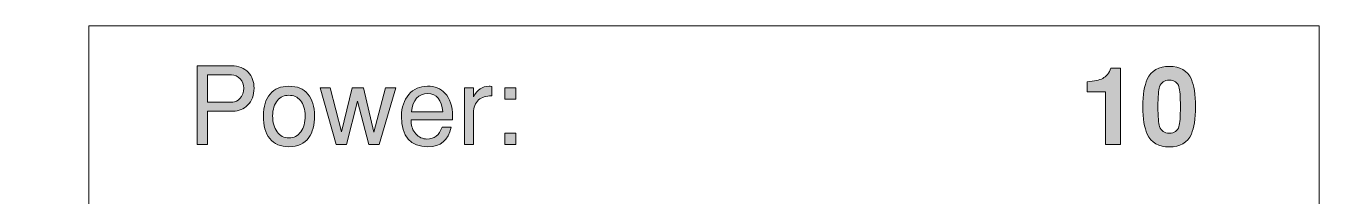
# Model space of a CAD drawing. Header units: inches. Extents: x 0.54 to 9.2, y -3.32 to -0.65.
# Drawn here: x 2.537 to 4.537, y -2.265 to -2.002 of the extents above; entities that cross this region are included whole.
import ezdxf

# ---------------------------------------------------------------- set-up
doc = ezdxf.new("R2010")
doc.units = ezdxf.units.IN
doc.header["$MEASUREMENT"] = 0
doc.layers.add('Layer 1', color=7, linetype='Continuous')

# ---------------------------------------------------------------- blocks, each defined once
blk = doc.blocks.new('block 5')
at = {"layer": 'Layer 1', "true_color": 0xed1f24}
h = blk.add_hatch(color=240, dxfattribs=at)
h.dxf.hatch_style = 2
edge = h.paths.add_edge_path()
edge.add_spline(control_points=[(2.8901, -2.0981), (2.8901, -2.109), (2.8867, -2.1178), (2.8801, -2.1245), (2.8741, -2.1306), (2.8667, -2.1336), (2.8579, -2.1336), (2.8579, -2.1336), (2.8181, -2.1336), (2.8181, -2.1336), (2.8181, -2.1336), (2.8181, -2.1851), (2.8181, -2.1851), (2.8181, -2.1851), (2.8024, -2.1851), (2.8024, -2.1851), (2.8024, -2.1851), (2.8024, -2.0636), (2.8024, -2.0636), (2.8024, -2.0636), (2.8554, -2.0636), (2.8554, -2.0636), (2.8663, -2.0636), (2.8749, -2.067), (2.8812, -2.0736), (2.8871, -2.08), (2.8901, -2.0881), (2.8901, -2.0981)], knot_values=[0, 0, 0, 0, 1, 1, 1, 2, 2, 2, 3, 3, 3, 4, 4, 4, 5, 5, 5, 6, 6, 6, 7, 7, 7, 8, 8, 8, 9, 9, 9, 9], degree=3, periodic=1)
edge = h.paths.add_edge_path()
edge.add_spline(control_points=[(2.8742, -2.0981), (2.8742, -2.0926), (2.8723, -2.0878), (2.8686, -2.0836), (2.8648, -2.0795), (2.8603, -2.0775), (2.8552, -2.0775), (2.8552, -2.0775), (2.8181, -2.0775), (2.8181, -2.0775), (2.8181, -2.0775), (2.8181, -2.1198), (2.8181, -2.1198), (2.8181, -2.1198), (2.8572, -2.1198), (2.8572, -2.1198), (2.8611, -2.1198), (2.8648, -2.118), (2.8682, -2.1143), (2.8722, -2.11), (2.8742, -2.1046), (2.8742, -2.0981)], knot_values=[0, 0, 0, 0, 1, 1, 1, 2, 2, 2, 3, 3, 3, 4, 4, 4, 5, 5, 5, 6, 6, 6, 7, 7, 7, 7], degree=3, periodic=1)
h = blk.add_hatch(color=240, dxfattribs=at)
h.dxf.hatch_style = 2
edge = h.paths.add_edge_path()
edge.add_spline(control_points=[(2.9836, -2.1408), (2.9836, -2.155), (2.9807, -2.1663), (2.9749, -2.1745), (2.9681, -2.184), (2.9578, -2.1888), (2.9441, -2.1888), (2.9311, -2.1888), (2.9212, -2.1845), (2.9144, -2.176), (2.9078, -2.1678), (2.9046, -2.156), (2.9046, -2.1408), (2.9046, -2.1266), (2.908, -2.1154), (2.9148, -2.1073), (2.9216, -2.0992), (2.9314, -2.0951), (2.9441, -2.0951), (2.9567, -2.0951), (2.9665, -2.0992), (2.9733, -2.1073), (2.9801, -2.1154), (2.9836, -2.1266), (2.9836, -2.1408)], knot_values=[0, 0, 0, 0, 1, 1, 1, 2, 2, 2, 3, 3, 3, 4, 4, 4, 5, 5, 5, 6, 6, 6, 7, 7, 7, 8, 8, 8, 8], degree=3, periodic=1)
edge = h.paths.add_edge_path()
edge.add_spline(control_points=[(2.9692, -2.1408), (2.9692, -2.1309), (2.9667, -2.123), (2.9617, -2.1171), (2.9572, -2.1118), (2.9513, -2.1091), (2.9441, -2.1091), (2.9368, -2.1091), (2.9309, -2.1118), (2.9264, -2.1171), (2.9214, -2.123), (2.9189, -2.1309), (2.9189, -2.1408), (2.9189, -2.1511), (2.9212, -2.1594), (2.9257, -2.1656), (2.9303, -2.1719), (2.9364, -2.175), (2.9441, -2.175), (2.9517, -2.175), (2.9578, -2.1719), (2.9624, -2.1656), (2.9669, -2.1594), (2.9692, -2.1511), (2.9692, -2.1408)], knot_values=[0, 0, 0, 0, 1, 1, 1, 2, 2, 2, 3, 3, 3, 4, 4, 4, 5, 5, 5, 6, 6, 6, 7, 7, 7, 8, 8, 8, 8], degree=3, periodic=1)
h = blk.add_hatch(color=240, dxfattribs=at)
h.dxf.hatch_style = 2
h.paths.add_polyline_path([(3.1092, -2.0976), (3.0834, -2.1851), (3.0676, -2.1851), (3.0499, -2.1182), (3.033, -2.1851), (3.0172, -2.1851), (2.9922, -2.0976), (3.008, -2.0976), (3.0252, -2.1659), (3.0421, -2.0976), (3.0594, -2.0976), (3.0756, -2.166), (3.0936, -2.0976)])
h = blk.add_hatch(color=240, dxfattribs=at)
h.dxf.hatch_style = 2
edge = h.paths.add_edge_path()
edge.add_spline(control_points=[(3.1971, -2.1418), (3.1971, -2.1439), (3.197, -2.1456), (3.1969, -2.147), (3.1969, -2.147), (3.1332, -2.147), (3.1332, -2.147), (3.1331, -2.1478), (3.1331, -2.1489), (3.1331, -2.1503), (3.1331, -2.1573), (3.1355, -2.1635), (3.1403, -2.1688), (3.1451, -2.1741), (3.1508, -2.1768), (3.1575, -2.1768), (3.169, -2.1768), (3.1768, -2.1707), (3.1809, -2.1585), (3.1809, -2.1585), (3.1952, -2.1585), (3.1952, -2.1585), (3.1906, -2.1787), (3.1785, -2.1888), (3.1591, -2.1888), (3.1318, -2.1888), (3.1182, -2.173), (3.1182, -2.1415), (3.1182, -2.1279), (3.1219, -2.1168), (3.1294, -2.1081), (3.1368, -2.0995), (3.1464, -2.0951), (3.1581, -2.0951), (3.1695, -2.0951), (3.1786, -2.0987), (3.1854, -2.1058), (3.1931, -2.1139), (3.1969, -2.1259), (3.1971, -2.1418)], knot_values=[0, 0, 0, 0, 1, 1, 1, 2, 2, 2, 3, 3, 3, 4, 4, 4, 5, 5, 5, 6, 6, 6, 7, 7, 7, 8, 8, 8, 9, 9, 9, 10, 10, 10, 11, 11, 11, 12, 12, 12, 13, 13, 13, 13], degree=3, periodic=1)
edge = h.paths.add_edge_path()
edge.add_spline(control_points=[(3.1822, -2.1346), (3.1804, -2.1159), (3.1726, -2.1065), (3.1586, -2.1065), (3.1441, -2.1065), (3.1358, -2.1159), (3.1337, -2.1346), (3.1337, -2.1346), (3.1822, -2.1346), (3.1822, -2.1346)], knot_values=[0, 0, 0, 0, 1, 1, 1, 2, 2, 2, 3, 3, 3, 3], degree=3, periodic=1)
h = blk.add_hatch(color=240, dxfattribs=at)
h.dxf.hatch_style = 2
edge = h.paths.add_edge_path()
edge.add_spline(control_points=[(3.2576, -2.11), (3.249, -2.11), (3.2423, -2.1121), (3.2374, -2.1163), (3.2322, -2.121), (3.2296, -2.1276), (3.2296, -2.1361), (3.2296, -2.1361), (3.2296, -2.1851), (3.2296, -2.1851), (3.2296, -2.1851), (3.2156, -2.1851), (3.2156, -2.1851), (3.2156, -2.1851), (3.2156, -2.0976), (3.2156, -2.0976), (3.2156, -2.0976), (3.2296, -2.0976), (3.2296, -2.0976), (3.2296, -2.0976), (3.2296, -2.1116), (3.2296, -2.1116), (3.2351, -2.1006), (3.2431, -2.0951), (3.2536, -2.0951), (3.2544, -2.0951), (3.2558, -2.0952), (3.2576, -2.0955), (3.2576, -2.0955), (3.2576, -2.11), (3.2576, -2.11)], knot_values=[0, 0, 0, 0, 1, 1, 1, 2, 2, 2, 3, 3, 3, 4, 4, 4, 5, 5, 5, 6, 6, 6, 7, 7, 7, 8, 8, 8, 9, 9, 9, 10, 10, 10, 10], degree=3, periodic=1)
h = blk.add_hatch(color=240, dxfattribs=at)
h.dxf.hatch_style = 2
h.paths.add_polyline_path([(3.2952, -2.115), (3.2779, -2.115), (3.2779, -2.0976), (3.2952, -2.0976)])
h.paths.add_polyline_path([(3.2952, -2.1851), (3.2779, -2.1851), (3.2779, -2.1678), (3.2952, -2.1678)])
at = {"layer": 'Layer 1', "lineweight": 0}
for points in [[(3.1092, -2.0976), (3.0834, -2.1851), (3.0676, -2.1851), (3.0499, -2.1182), (3.033, -2.1851), (3.0172, -2.1851), (2.9922, -2.0976), (3.008, -2.0976), (3.0252, -2.1659), (3.0421, -2.0976), (3.0594, -2.0976), (3.0756, -2.166), (3.0936, -2.0976), (3.1092, -2.0976)], [(3.2952, -2.115), (3.2779, -2.115), (3.2779, -2.0976), (3.2952, -2.0976), (3.2952, -2.115)], [(3.2952, -2.1851), (3.2779, -2.1851), (3.2779, -2.1678), (3.2952, -2.1678), (3.2952, -2.1851)]]:
    blk.add_lwpolyline(points, dxfattribs=at)
for points, knots in [([(2.8901, -2.0981), (2.8901, -2.109), (2.8867, -2.1178), (2.8801, -2.1245), (2.8741, -2.1306), (2.8667, -2.1336), (2.8579, -2.1336), (2.8579, -2.1336), (2.8181, -2.1336), (2.8181, -2.1336), (2.8181, -2.1336), (2.8181, -2.1851), (2.8181, -2.1851), (2.8181, -2.1851), (2.8024, -2.1851), (2.8024, -2.1851), (2.8024, -2.1851), (2.8024, -2.0636), (2.8024, -2.0636), (2.8024, -2.0636), (2.8554, -2.0636), (2.8554, -2.0636), (2.8663, -2.0636), (2.8749, -2.067), (2.8812, -2.0736), (2.8871, -2.08), (2.8901, -2.0881), (2.8901, -2.0981)], [0, 0, 0, 0, 1, 1, 1, 2, 2, 2, 3, 3, 3, 4, 4, 4, 5, 5, 5, 6, 6, 6, 7, 7, 7, 8, 8, 8, 9, 9, 9, 9]), ([(2.8742, -2.0981), (2.8742, -2.0926), (2.8723, -2.0878), (2.8686, -2.0836), (2.8648, -2.0795), (2.8603, -2.0775), (2.8552, -2.0775), (2.8552, -2.0775), (2.8181, -2.0775), (2.8181, -2.0775), (2.8181, -2.0775), (2.8181, -2.1198), (2.8181, -2.1198), (2.8181, -2.1198), (2.8572, -2.1198), (2.8572, -2.1198), (2.8611, -2.1198), (2.8648, -2.118), (2.8682, -2.1143), (2.8722, -2.11), (2.8742, -2.1046), (2.8742, -2.0981)], [0, 0, 0, 0, 1, 1, 1, 2, 2, 2, 3, 3, 3, 4, 4, 4, 5, 5, 5, 6, 6, 6, 7, 7, 7, 7]), ([(2.9836, -2.1408), (2.9836, -2.155), (2.9807, -2.1663), (2.9749, -2.1745), (2.9681, -2.184), (2.9578, -2.1888), (2.9441, -2.1888), (2.9311, -2.1888), (2.9212, -2.1845), (2.9144, -2.176), (2.9078, -2.1678), (2.9046, -2.156), (2.9046, -2.1408), (2.9046, -2.1266), (2.908, -2.1154), (2.9148, -2.1073), (2.9216, -2.0992), (2.9314, -2.0951), (2.9441, -2.0951), (2.9567, -2.0951), (2.9665, -2.0992), (2.9733, -2.1073), (2.9801, -2.1154), (2.9836, -2.1266), (2.9836, -2.1408)], [0, 0, 0, 0, 1, 1, 1, 2, 2, 2, 3, 3, 3, 4, 4, 4, 5, 5, 5, 6, 6, 6, 7, 7, 7, 8, 8, 8, 8]), ([(3.1971, -2.1418), (3.1971, -2.1439), (3.197, -2.1456), (3.1969, -2.147), (3.1969, -2.147), (3.1332, -2.147), (3.1332, -2.147), (3.1331, -2.1478), (3.1331, -2.1489), (3.1331, -2.1503), (3.1331, -2.1573), (3.1355, -2.1635), (3.1403, -2.1688), (3.1451, -2.1741), (3.1508, -2.1768), (3.1575, -2.1768), (3.169, -2.1768), (3.1768, -2.1707), (3.1809, -2.1585), (3.1809, -2.1585), (3.1952, -2.1585), (3.1952, -2.1585), (3.1906, -2.1787), (3.1785, -2.1888), (3.1591, -2.1888), (3.1318, -2.1888), (3.1182, -2.173), (3.1182, -2.1415), (3.1182, -2.1279), (3.1219, -2.1168), (3.1294, -2.1081), (3.1368, -2.0995), (3.1464, -2.0951), (3.1581, -2.0951), (3.1695, -2.0951), (3.1786, -2.0987), (3.1854, -2.1058), (3.1931, -2.1139), (3.1969, -2.1259), (3.1971, -2.1418)], [0, 0, 0, 0, 1, 1, 1, 2, 2, 2, 3, 3, 3, 4, 4, 4, 5, 5, 5, 6, 6, 6, 7, 7, 7, 8, 8, 8, 9, 9, 9, 10, 10, 10, 11, 11, 11, 12, 12, 12, 13, 13, 13, 13]), ([(3.2576, -2.11), (3.249, -2.11), (3.2423, -2.1121), (3.2374, -2.1163), (3.2322, -2.121), (3.2296, -2.1276), (3.2296, -2.1361), (3.2296, -2.1361), (3.2296, -2.1851), (3.2296, -2.1851), (3.2296, -2.1851), (3.2156, -2.1851), (3.2156, -2.1851), (3.2156, -2.1851), (3.2156, -2.0976), (3.2156, -2.0976), (3.2156, -2.0976), (3.2296, -2.0976), (3.2296, -2.0976), (3.2296, -2.0976), (3.2296, -2.1116), (3.2296, -2.1116), (3.2351, -2.1006), (3.2431, -2.0951), (3.2536, -2.0951), (3.2544, -2.0951), (3.2558, -2.0952), (3.2576, -2.0955), (3.2576, -2.0955), (3.2576, -2.11), (3.2576, -2.11)], [0, 0, 0, 0, 1, 1, 1, 2, 2, 2, 3, 3, 3, 4, 4, 4, 5, 5, 5, 6, 6, 6, 7, 7, 7, 8, 8, 8, 9, 9, 9, 10, 10, 10, 10]), ([(2.9692, -2.1408), (2.9692, -2.1309), (2.9667, -2.123), (2.9617, -2.1171), (2.9572, -2.1118), (2.9513, -2.1091), (2.9441, -2.1091), (2.9368, -2.1091), (2.9309, -2.1118), (2.9264, -2.1171), (2.9214, -2.123), (2.9189, -2.1309), (2.9189, -2.1408), (2.9189, -2.1511), (2.9212, -2.1594), (2.9257, -2.1656), (2.9303, -2.1719), (2.9364, -2.175), (2.9441, -2.175), (2.9517, -2.175), (2.9578, -2.1719), (2.9624, -2.1656), (2.9669, -2.1594), (2.9692, -2.1511), (2.9692, -2.1408)], [0, 0, 0, 0, 1, 1, 1, 2, 2, 2, 3, 3, 3, 4, 4, 4, 5, 5, 5, 6, 6, 6, 7, 7, 7, 8, 8, 8, 8]), ([(3.1822, -2.1346), (3.1804, -2.1159), (3.1726, -2.1065), (3.1586, -2.1065), (3.1441, -2.1065), (3.1358, -2.1159), (3.1337, -2.1346), (3.1337, -2.1346), (3.1822, -2.1346), (3.1822, -2.1346)], [0, 0, 0, 0, 1, 1, 1, 2, 2, 2, 3, 3, 3, 3])]:
    blk.add_open_spline(points, degree=3, knots=knots, dxfattribs=at)
blk = doc.blocks.new('block 6')
at = {"layer": 'Layer 1', "true_color": 0xed1f24}
h = blk.add_hatch(color=240, dxfattribs=at)
h.dxf.hatch_style = 2
edge = h.paths.add_edge_path()
edge.add_spline(control_points=[(4.2302, -2.1852), (4.2302, -2.1852), (4.2068, -2.1852), (4.2068, -2.1852), (4.2068, -2.1852), (4.2068, -2.1036), (4.2068, -2.1036), (4.2068, -2.1036), (4.1785, -2.1036), (4.1785, -2.1036), (4.1785, -2.1036), (4.1785, -2.0884), (4.1785, -2.0884), (4.1897, -2.0873), (4.1977, -2.0855), (4.2025, -2.0831), (4.208, -2.0801), (4.2123, -2.0747), (4.2153, -2.0671), (4.2153, -2.0671), (4.2302, -2.0671), (4.2302, -2.0671), (4.2302, -2.0671), (4.2302, -2.1852), (4.2302, -2.1852)], knot_values=[0, 0, 0, 0, 1, 1, 1, 2, 2, 2, 3, 3, 3, 4, 4, 4, 5, 5, 5, 6, 6, 6, 7, 7, 7, 8, 8, 8, 8], degree=3, periodic=1)
h = blk.add_hatch(color=240, dxfattribs=at)
h.dxf.hatch_style = 2
edge = h.paths.add_edge_path()
edge.add_spline(control_points=[(4.346, -2.1267), (4.346, -2.1457), (4.3439, -2.1598), (4.3396, -2.1691), (4.3334, -2.1824), (4.3221, -2.1891), (4.3057, -2.1891), (4.2892, -2.1891), (4.2778, -2.1824), (4.2715, -2.1691), (4.2669, -2.1596), (4.2646, -2.1455), (4.2646, -2.1267), (4.2646, -2.108), (4.2669, -2.0938), (4.2715, -2.0844), (4.2778, -2.0711), (4.2892, -2.0644), (4.3057, -2.0644), (4.3221, -2.0644), (4.3334, -2.0711), (4.3396, -2.0844), (4.3439, -2.0936), (4.346, -2.1077), (4.346, -2.1267)], knot_values=[0, 0, 0, 0, 1, 1, 1, 2, 2, 2, 3, 3, 3, 4, 4, 4, 5, 5, 5, 6, 6, 6, 7, 7, 7, 8, 8, 8, 8], degree=3, periodic=1)
edge = h.paths.add_edge_path()
edge.add_spline(control_points=[(4.3227, -2.1267), (4.3227, -2.111), (4.3219, -2.1007), (4.3205, -2.0959), (4.3183, -2.0891), (4.3133, -2.0857), (4.3057, -2.0857), (4.2979, -2.0857), (4.2928, -2.0891), (4.2905, -2.0959), (4.2888, -2.1009), (4.288, -2.1112), (4.288, -2.1267), (4.288, -2.1423), (4.2889, -2.1526), (4.2906, -2.1576), (4.2929, -2.1643), (4.2979, -2.1677), (4.3057, -2.1677), (4.3133, -2.1677), (4.3183, -2.1643), (4.3205, -2.1576), (4.3219, -2.1528), (4.3227, -2.1425), (4.3227, -2.1267)], knot_values=[0, 0, 0, 0, 1, 1, 1, 2, 2, 2, 3, 3, 3, 4, 4, 4, 5, 5, 5, 6, 6, 6, 7, 7, 7, 8, 8, 8, 8], degree=3, periodic=1)
at = {"layer": 'Layer 1', "lineweight": 0}
for points in [[(4.2302, -2.1852), (4.2302, -2.1852), (4.2068, -2.1852), (4.2068, -2.1852), (4.2068, -2.1852), (4.2068, -2.1036), (4.2068, -2.1036), (4.2068, -2.1036), (4.1785, -2.1036), (4.1785, -2.1036), (4.1785, -2.1036), (4.1785, -2.0884), (4.1785, -2.0884), (4.1897, -2.0873), (4.1977, -2.0855), (4.2025, -2.0831), (4.208, -2.0801), (4.2123, -2.0747), (4.2153, -2.0671), (4.2153, -2.0671), (4.2302, -2.0671), (4.2302, -2.0671), (4.2302, -2.0671), (4.2302, -2.1852), (4.2302, -2.1852)], [(4.346, -2.1267), (4.346, -2.1457), (4.3439, -2.1598), (4.3396, -2.1691), (4.3334, -2.1824), (4.3221, -2.1891), (4.3057, -2.1891), (4.2892, -2.1891), (4.2778, -2.1824), (4.2715, -2.1691), (4.2669, -2.1596), (4.2646, -2.1455), (4.2646, -2.1267), (4.2646, -2.108), (4.2669, -2.0938), (4.2715, -2.0844), (4.2778, -2.0711), (4.2892, -2.0644), (4.3057, -2.0644), (4.3221, -2.0644), (4.3334, -2.0711), (4.3396, -2.0844), (4.3439, -2.0936), (4.346, -2.1077), (4.346, -2.1267)], [(4.3227, -2.1267), (4.3227, -2.111), (4.3219, -2.1007), (4.3205, -2.0959), (4.3183, -2.0891), (4.3133, -2.0857), (4.3057, -2.0857), (4.2979, -2.0857), (4.2928, -2.0891), (4.2905, -2.0959), (4.2888, -2.1009), (4.288, -2.1112), (4.288, -2.1267), (4.288, -2.1423), (4.2889, -2.1526), (4.2906, -2.1576), (4.2929, -2.1643), (4.2979, -2.1677), (4.3057, -2.1677), (4.3133, -2.1677), (4.3183, -2.1643), (4.3205, -2.1576), (4.3219, -2.1528), (4.3227, -2.1425), (4.3227, -2.1267)]]:
    blk.add_open_spline(points, degree=3, knots=[0, 0, 0, 0, 1, 1, 1, 2, 2, 2, 3, 3, 3, 4, 4, 4, 5, 5, 5, 6, 6, 6, 7, 7, 7, 8, 8, 8, 8], dxfattribs=at)
blk = doc.blocks.new('block 4')
at = {"layer": 'Layer 1'}
for name in ['block 5', 'block 6']:
    blk.add_blockref(name, (0, 0), dxfattribs=at)

msp = doc.modelspace()

# ---------------------------------------------------------------- linework, layer by layer
at = {"layer": 'Layer 1', "color": 7, "lineweight": 5, "true_color": 0xffffff}
msp.add_lwpolyline([(4.5372, -3.3146), (4.5372, -2.0017), (2.6348, -2.0017), (2.6348, -2.363), (2.438, -2.363), (2.438, -2.0017), (0.5372, -2.0017), (0.5372, -3.3146), (2.438, -3.3146), (2.438, -2.9534), (2.6348, -2.9534), (2.6348, -3.3146), (4.5372, -3.3146)], dxfattribs=at)

# ---------------------------------------------------------------- block references
at = {"layer": 'Layer 1'}
msp.add_blockref('block 4', (0, 0), dxfattribs=at)

doc.saveas('drawing.dxf')
